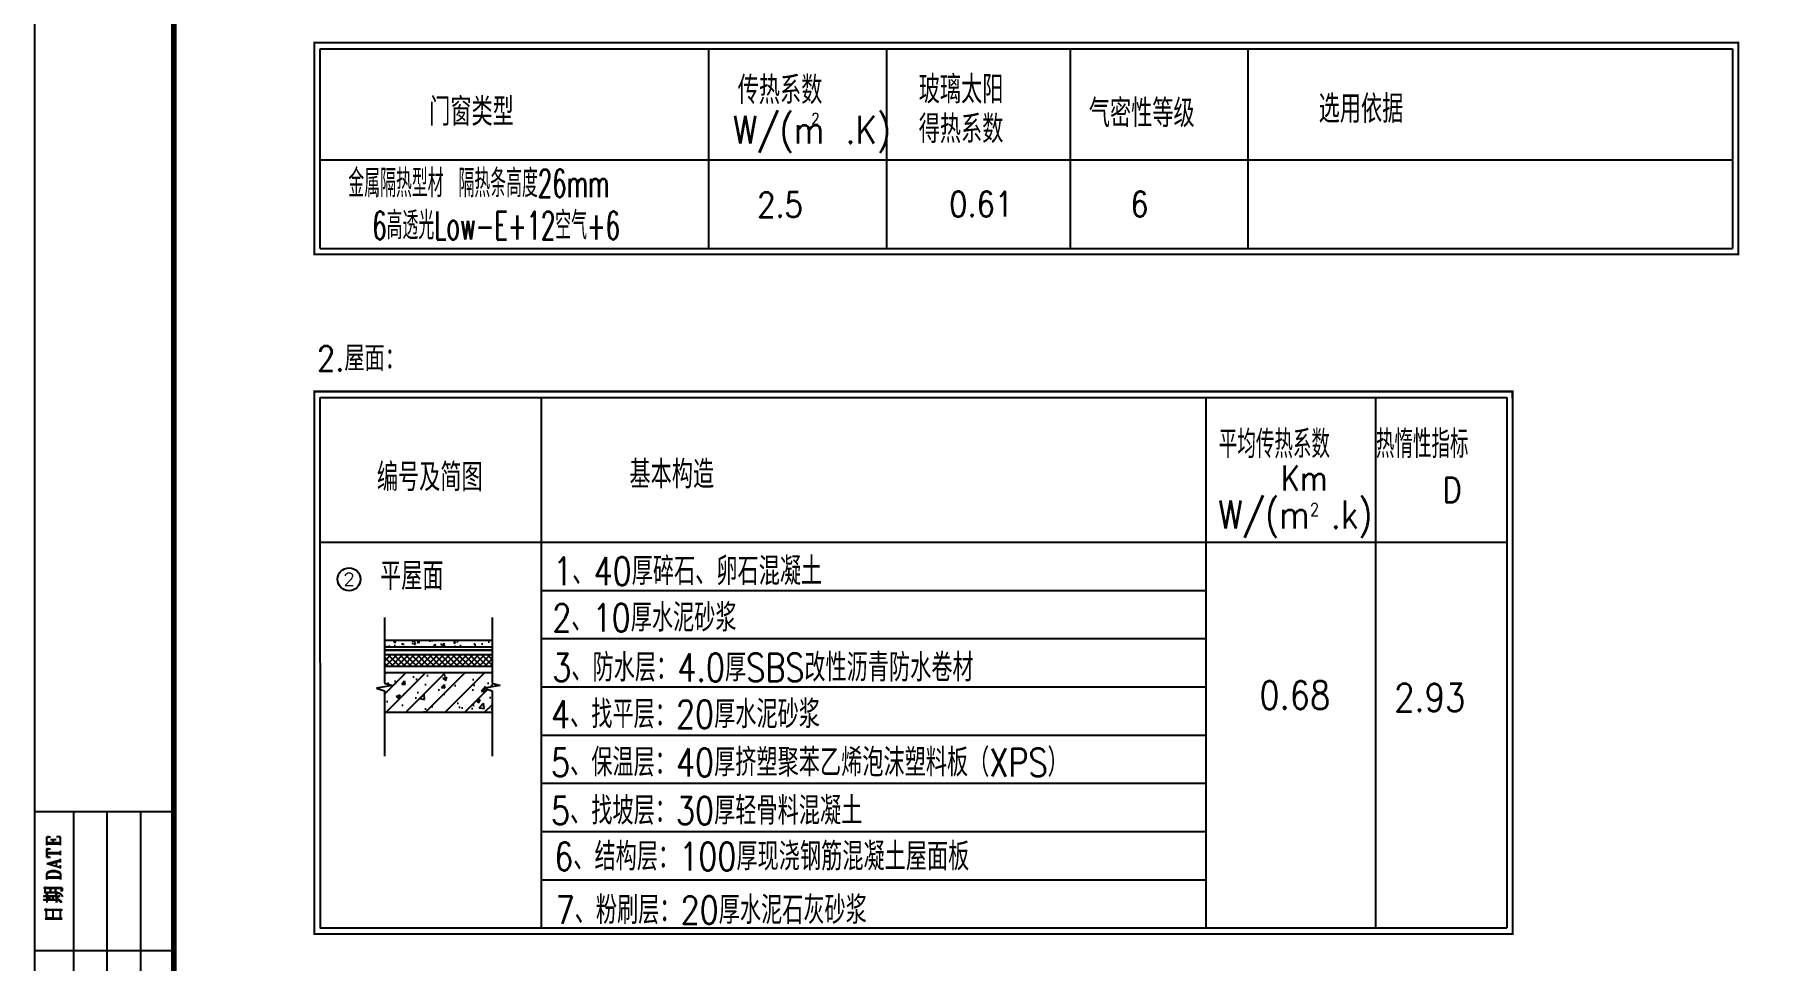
# Model space of a CAD drawing. Extents: x 5396719 to 5510122, y -514120 to -238224.
# Drawn here: x 5424084 to 5455106, y -409415 to -392782 of the extents above; entities that cross this region are included whole.
import ezdxf
from ezdxf.enums import TextEntityAlignment as Align

# ---------------------------------------------------------------- set-up
doc = ezdxf.new("R2010")
doc.units = 0
doc.header["$LTSCALE"] = 1000
doc.header["$MEASUREMENT"] = 0
doc.linetypes.add('DASH', pattern=[0.35, 0.25, -0.1])
doc.layers.get('0').update_dxf_attribs({"linetype": 'CONTINUOUS'})
for name, color, linetype in [('AXIS', 3, 'CONTINUOUS'), ('AXIS_TEXT', 7, 'CONTINUOUS'), ('PUB_TITLE', 4, 'CONTINUOUS'), ('STAIR', 5, 'CONTINUOUS'), ('图框', 7, 'CONTINUOUS'), ('外轮廓', 8, 'CONTINUOUS')]:
    doc.layers.add(name, color=color, linetype=linetype)
doc.styles.add('COMPLEX', font='COMPLEX')
doc.styles.add('HZ1', font='txt.shx', dxfattribs={"bigfont": 'hzdx.shx'})

# ---------------------------------------------------------------- blocks, each defined once
blk = doc.blocks.new('会签栏')
for p, q in [((-25, 0), (0, 0)), ((-18, 0), (-18, -150)), ((-12, 0), (-12, -150)), ((-6, 0), (-6, -150)), ((-25, -25), (0, -25))]:
    blk.add_line(p, q)
at = {"color": 7}
for p, q in [((-22.82, -4.65), (-22.11, -4.55)), ((-22.82, -4.75), (-22.46, -4.55)), ((-22.82, -4.85), (-22.59, -4.55)), ((-22.82, -5.04), (-22.7, -4.55)), ((-22.82, -4.55), (-22.11, -4.55)), ((-22.82, -6.08), (-22.82, -4.55)), ((-22.82, -5.41), (-22.7, -5.6)), ((-22.82, -5.51), (-22.59, -5.6)), ((-22.82, -5.6), (-20.32, -5.6)), ((-22.82, -5.8), (-20.32, -5.8)), ((-22.82, -5.89), (-22.59, -5.8)), ((-22.82, -5.99), (-22.7, -5.8)), ((-22.7, -4.55), (-22.71, -4.55)), ((-22.7, -5.6), (-22.71, -5.6)), ((-22.7, -5.8), (-22.71, -5.8)), ((-22.7, -5.7), (-20.45, -5.7)), ((-22.59, -4.55), (-22.6, -4.55)), ((-22.59, -5.6), (-22.6, -5.6)), ((-22.59, -5.8), (-22.6, -5.8)), ((-22.46, -4.55), (-22.47, -4.55)), ((-22.11, -4.55), (-22.12, -4.55)), ((-22.11, -4.55), (-22.12, -4.55)), ((-22.11, -5.04), (-21.63, -5.13)), ((-22.11, -5.04), (-21.15, -5.04)), ((-21.87, -5.04), (-21.63, -5.22)), ((-21.75, -5.04), (-21.63, -5.41)), ((-21.63, -5.04), (-21.64, -5.04)), ((-21.63, -5.41), (-21.51, -5.04)), ((-21.63, -5.22), (-21.4, -5.04)), ((-21.63, -5.13), (-21.15, -5.04)), ((-21.63, -5.6), (-21.63, -5.04)), ((-21.51, -5.04), (-21.52, -5.04)), ((-21.4, -5.04), (-21.4, -5.04)), ((-21.15, -5.04), (-21.16, -5.04)), ((-21.15, -5.04), (-21.16, -5.04)), ((-21.04, -4.55), (-21.05, -4.55)), ((-21.04, -4.55), (-21.05, -4.55)), ((-20.32, -4.65), (-21.04, -4.55)), ((-20.32, -4.55), (-21.04, -4.55)), ((-20.68, -4.55), (-20.69, -4.55)), ((-20.32, -4.75), (-20.68, -4.55)), ((-20.56, -4.55), (-20.57, -4.55)), ((-20.32, -4.85), (-20.56, -4.55)), ((-20.56, -5.6), (-20.32, -5.51)), ((-20.56, -5.8), (-20.32, -5.89)), ((-20.45, -4.55), (-20.45, -4.55)), ((-20.32, -5.04), (-20.45, -4.55)), ((-20.45, -5.6), (-20.32, -5.41)), ((-20.45, -5.7), (-20.45, -5.7)), ((-20.45, -5.8), (-20.32, -5.99)), ((-20.32, -5.41), (-20.33, -5.41)), ((-20.32, -5.51), (-20.33, -5.51)), ((-20.32, -5.6), (-20.33, -5.6)), ((-20.32, -5.8), (-20.33, -5.8)), ((-20.32, -5.89), (-20.33, -5.89)), ((-20.32, -5.99), (-20.33, -5.99)), ((-20.32, -6.08), (-20.32, -4.55)), ((-22.82, -6.71), (-22.83, -6.71)), ((-22.82, -6.71), (-22.11, -6.71)), ((-22.82, -8.24), (-22.82, -6.71)), ((-22.82, -7.18), (-22.7, -6.71)), ((-22.82, -6.99), (-22.59, -6.71)), ((-22.82, -6.9), (-22.46, -6.71)), ((-22.82, -6.8), (-22.11, -6.71)), ((-22.82, -7.38), (-20.32, -7.38)), ((-22.82, -7.57), (-20.32, -7.57)), ((-22.82, -7.76), (-22.7, -8.24)), ((-22.82, -7.95), (-22.59, -8.24)), ((-22.82, -8.04), (-22.46, -8.24)), ((-22.82, -8.14), (-22.11, -8.24)), ((-22.82, -8.24), (-22.11, -8.24)), ((-22.82, -9.38), (-20.32, -8.71)), ((-22.7, -6.71), (-22.71, -6.71)), ((-22.7, -8.24), (-22.71, -8.24)), ((-22.7, -7.47), (-20.45, -7.47)), ((-22.59, -6.71), (-22.6, -6.71)), ((-22.59, -8.24), (-22.6, -8.24)), ((-22.46, -6.71), (-22.47, -6.71)), ((-22.46, -8.24), (-22.47, -8.24)), ((-22.46, -9.38), (-20.32, -8.8)), ((-22.46, -9.47), (-20.32, -8.9)), ((-22.11, -6.71), (-22.12, -6.71)), ((-22.11, -6.71), (-22.12, -6.71)), ((-22.11, -8.24), (-22.12, -8.24)), ((-22.11, -8.24), (-22.12, -8.24)), ((-21.04, -8.99), (-21.05, -8.99)), ((-21.04, -9.85), (-21.04, -8.99)), ((-20.56, -7.38), (-20.32, -7.28)), ((-20.56, -7.57), (-20.32, -7.66)), ((-20.56, -8.8), (-20.32, -8.62)), ((-20.56, -8.9), (-20.32, -8.99)), ((-20.45, -7.38), (-20.32, -7.18)), ((-20.45, -7.47), (-20.45, -7.47)), ((-20.45, -7.57), (-20.32, -7.76)), ((-20.45, -8.9), (-20.32, -9.09)), ((-20.32, -7.09), (-20.33, -7.09)), ((-20.32, -7.18), (-20.33, -7.18)), ((-20.32, -7.28), (-20.33, -7.28)), ((-20.32, -7.38), (-20.33, -7.38)), ((-20.32, -7.57), (-20.33, -7.57)), ((-20.32, -7.66), (-20.33, -7.66)), ((-20.32, -7.76), (-20.33, -7.76)), ((-20.32, -8.52), (-20.33, -8.52)), ((-20.32, -8.62), (-20.33, -8.62)), ((-20.32, -8.71), (-20.33, -8.71)), ((-20.32, -8.8), (-20.33, -8.8)), ((-20.32, -8.9), (-20.33, -8.9)), ((-20.32, -8.99), (-20.33, -8.99)), ((-20.32, -9.09), (-20.33, -9.09)), ((-20.32, -7.85), (-20.32, -7.09)), ((-20.32, -9.19), (-20.32, -8.52)), ((-22.82, -9.38), (-20.45, -10.04)), ((-22.82, -11.28), (-22.7, -10.99)), ((-22.82, -11.28), (-22.7, -11.09)), ((-22.82, -12.24), (-22.82, -11.28)), ((-22.82, -11.57), (-22.7, -11.76)), ((-22.82, -11.66), (-22.59, -11.76)), ((-22.82, -11.76), (-20.32, -11.76)), ((-22.82, -11.94), (-20.32, -11.94)), ((-22.82, -12.14), (-22.7, -11.94)), ((-22.82, -12.04), (-22.59, -11.94)), ((-22.7, -11.76), (-22.71, -11.76)), ((-22.7, -11.94), (-22.71, -11.94)), ((-22.7, -10.99), (-22.46, -10.8)), ((-22.7, -11.09), (-22.35, -10.9)), ((-22.7, -11.85), (-20.45, -11.85)), ((-22.59, -11.76), (-22.6, -11.76)), ((-22.59, -11.94), (-22.6, -11.94)), ((-22.46, -10.8), (-22.23, -10.71)), ((-22.46, -10.9), (-22.23, -10.8)), ((-22.35, -10.9), (-21.87, -10.8)), ((-22.23, -10.71), (-21.87, -10.61)), ((-22.23, -10.8), (-21.87, -10.71)), ((-21.87, -10.61), (-21.28, -10.61)), ((-21.87, -10.71), (-21.28, -10.71)), ((-21.87, -10.8), (-21.28, -10.8)), ((-21.28, -10.61), (-20.92, -10.71)), ((-21.28, -10.71), (-20.92, -10.8)), ((-21.28, -10.8), (-20.8, -10.9)), ((-20.92, -10.71), (-20.68, -10.8)), ((-20.92, -10.8), (-20.68, -10.9)), ((-20.8, -10.9), (-20.45, -11.09)), ((-20.68, -10.9), (-20.69, -10.9)), ((-20.68, -10.8), (-20.45, -10.99)), ((-20.56, -11.76), (-20.32, -11.66)), ((-20.56, -11.94), (-20.32, -12.04)), ((-20.45, -10.04), (-20.32, -9.85)), ((-20.45, -10.04), (-20.45, -10.04)), ((-20.45, -10.04), (-20.32, -10.14)), ((-20.45, -10.99), (-20.32, -11.28)), ((-20.45, -11.09), (-20.32, -11.28)), ((-20.45, -11.76), (-20.32, -11.57)), ((-20.45, -11.85), (-20.45, -11.85)), ((-20.45, -11.94), (-20.32, -12.14)), ((-20.32, -9.66), (-20.33, -9.66)), ((-20.32, -9.85), (-20.33, -9.85)), ((-20.32, -10.14), (-20.33, -10.14)), ((-20.32, -11.28), (-20.33, -11.28)), ((-20.32, -11.57), (-20.33, -11.57)), ((-20.32, -11.66), (-20.33, -11.66)), ((-20.32, -11.76), (-20.33, -11.76)), ((-20.32, -11.94), (-20.33, -11.94)), ((-20.32, -12.04), (-20.33, -12.04)), ((-20.32, -12.14), (-20.33, -12.14)), ((-20.32, -12.24), (-20.33, -12.24)), ((-20.32, -10.24), (-20.32, -9.66)), ((-20.32, -11.28), (-20.32, -12.24)), ((-23.4, -15.29), (-23.2, -15.04)), ((-22.76, -15.29), (-23.4, -15.29)), ((-23.2, -13.69), (-23.07, -13.58)), ((-23.2, -13.85), (-23.2, -13.69)), ((-23.07, -13.97), (-23.2, -13.85)), ((-23.2, -14.63), (-23.07, -14.49)), ((-20.95, -14.63), (-23.2, -14.63)), ((-23.2, -15.04), (-23.07, -15.15)), ((-23.07, -13.97), (-23.08, -13.97)), ((-23.07, -13.58), (-22.9, -13.69)), ((-22.16, -13.85), (-23.07, -13.85)), ((-23.07, -13.85), (-23.07, -13.97)), ((-23.07, -14.49), (-23.07, -13.97)), ((-23.07, -14.49), (-20.95, -14.49)), ((-23.07, -15.15), (-22.76, -15.15)), ((-22.9, -13.69), (-20.18, -13.69)), ((-22.9, -14.88), (-22.76, -14.77)), ((-22.76, -15.04), (-22.9, -14.88)), ((-22.76, -14.77), (-22.76, -15.15)), ((-22.76, -15.15), (-22.76, -15.04)), ((-22.76, -15.15), (-21.09, -15.15)), ((-22.76, -15.81), (-22.76, -15.29)), ((-22.3, -15.29), (-22.76, -15.29)), ((-22.76, -15.29), (-22.76, -15.81)), ((-21.72, -15.29), (-22.3, -15.29)), ((-22.3, -15.29), (-22.3, -15.81)), ((-22.3, -15.81), (-22.3, -15.29)), ((-21.25, -13.85), (-22.16, -13.85)), ((-22.16, -13.85), (-22.16, -14.49)), ((-22.16, -14.49), (-22.16, -13.85)), ((-21.09, -15.29), (-21.72, -15.29)), ((-21.72, -15.29), (-21.72, -15.81)), ((-21.72, -15.81), (-21.72, -15.29)), ((-20.18, -13.85), (-21.25, -13.85)), ((-21.25, -13.85), (-21.25, -14.49)), ((-21.25, -14.49), (-21.25, -13.85)), ((-21.25, -14.88), (-21.09, -14.77)), ((-21.09, -15.04), (-21.25, -14.88)), ((-21.09, -14.77), (-21.09, -15.29)), ((-21.09, -15.15), (-21.09, -15.04)), ((-21.09, -15.54), (-20.61, -15.15)), ((-21.09, -15.81), (-21.09, -15.29)), ((-21.09, -15.29), (-21.09, -15.54)), ((-20.61, -15.29), (-21.09, -15.54)), ((-20.95, -14.49), (-20.34, -14.77)), ((-20.34, -14.88), (-20.95, -14.63)), ((-20.61, -15.15), (-20.48, -15.15)), ((-20.48, -15.15), (-20.61, -15.29)), ((-20.34, -14.77), (-19.9, -15.29)), ((-19.9, -15.29), (-20.34, -14.88)), ((-20.18, -13.69), (-19.9, -13.97)), ((-20.18, -14.38), (-20.18, -13.85)), ((-20.04, -14.1), (-20.18, -14.38)), ((-19.9, -13.97), (-20.04, -14.1)), ((-23.4, -15.95), (-23.2, -15.68)), ((-22.76, -15.95), (-23.4, -15.95)), ((-23.2, -15.68), (-23.07, -15.81)), ((-23.07, -15.81), (-22.76, -15.81)), ((-23.07, -17.6), (-22.9, -17.47)), ((-23.07, -17.74), (-23.07, -17.6)), ((-22.9, -17.88), (-23.07, -17.74)), ((-22.9, -17.47), (-22.76, -17.6)), ((-20.04, -17.74), (-22.9, -17.74)), ((-22.9, -17.74), (-22.9, -19.18)), ((-22.76, -15.95), (-22.77, -15.95)), ((-22.76, -15.81), (-21.09, -15.81)), ((-22.76, -16.34), (-22.76, -15.95)), ((-21.09, -15.95), (-22.76, -15.95)), ((-22.76, -17.6), (-20.18, -17.6)), ((-20.34, -17.74), (-21.72, -17.74)), ((-21.72, -17.74), (-21.72, -19.18)), ((-21.09, -15.54), (-21.09, -16.34)), ((-21.09, -16.34), (-21.09, -15.95)), ((-20.95, -15.81), (-20.81, -15.68)), ((-20.81, -15.81), (-20.95, -15.81)), ((-20.95, -15.81), (-20.95, -15.81)), ((-20.81, -15.68), (-20.34, -16.06)), ((-20.18, -16.34), (-20.81, -15.81)), ((-20.34, -16.06), (-20.18, -16.34)), ((-20.34, -19.18), (-20.34, -17.74)), ((-20.18, -17.6), (-20.04, -17.74)), ((-22.9, -19.18), (-23.07, -19.31)), ((-23.07, -19.31), (-20.04, -19.31)), ((-22.9, -19.18), (-21.72, -19.18)), ((-21.72, -19.18), (-22.9, -19.18)), ((-21.72, -19.18), (-20.18, -19.18)), ((-20.18, -19.18), (-20.34, -19.18)), ((-20.18, -19.18), (-20.19, -19.18)), ((-20.04, -19.31), (-20.18, -19.18))]:
    blk.add_line(p, q, dxfattribs=at)
blk = doc.blocks.new('_AXISO')
blk.add_circle((0, 0), 0.5)
at = {"layer": 'AXIS_TEXT', "style": 'COMPLEX', "width": 1.041667}
blk.add_attdef('A', text='', height=0.56, dxfattribs=at).set_placement((-0.25, -0.28), (0.25, -0.28), align=Align.FIT)

msp = doc.modelspace()

# ---------------------------------------------------------------- hatches: boundary and pattern name
h = msp.add_hatch()
h.set_pattern_fill('ANSI37', color=256, scale=594, style=0)
h.set_pattern_definition([(45, (5410872.77, -420909.12), (-52.50268, 52.50268), []), (135, (5410872.77, -420909.12), (-52.50268, -52.50268), [])])
h.paths.add_polyline_path([(5430368.4, -403919.7), (5430368.4, -404133.5), (5432298, -404133.5), (5432298, -403919.7)])
h = msp.add_hatch()
h.set_pattern_fill('钢筋混凝土', color=256, scale=100, style=0)
h.set_pattern_definition([(45, (5502105.5, -592753.7), (-176.7767, 176.7767), []), (50, (5502105.5, -592753.7), (717.2602, -62.7521), [75, -825]), (355, (5502105.5, -592753.7), (-138.7513, 752.192), [60, -660]), (100.4514, (5502165.3, -592758.9), (578.5094, 689.4395), [63.7402, -701.142]), (46.1842, (5502105.5, -592553.7), (1067.241, -165.519), [112.5, -1237.5]), (96.6356, (5502194.4, -592567.5), (934.6627, 974.118), [95.61, -1051.713]), (351.1842, (5502105.5, -592553.7), (934.662, 974.1186), [90, -990]), (21, (5502205.5, -592603.7), (596.907, -402.6189), [75, -825]), (326, (5502205.5, -592603.7), (243.3153, 725.15), [60, -660]), (71.4514, (5502255.24, -592637.25), (840.2226, 322.5305), [63.7402, -701.142]), (37.5, (5502105.5, -592753.7), (12.15986, 332.89385), [0, -652, 0, -670, 0, -662.5]), (7.5, (5502105.5, -592753.7), (263.06954, 394.4117), [0, -382, 0, -637, 0, -252.5]), (327.5, (5501882.5, -592753.7), (533.82244, -22.55487), [0, -250, 0, -780, 0, -1035]), (317.5, (5501782.5, -592753.7), (583.1862, 100.105), [0, -325, 0, -518, 0, -735])])
h.paths.add_polyline_path([(5432298, -404954.5), (5432298, -404573.4), (5432155.5, -404525.9), (5432440.6, -404478.4), (5432298, -404430.9), (5432298, -404241.7), (5430368.4, -404241.7), (5430368.4, -404430.9), (5430510.9, -404478.4), (5430225.8, -404525.9), (5430368.4, -404573.4), (5430368.4, -404954.5)])
at = {"layer": '外轮廓'}
h = msp.add_hatch(dxfattribs=at)
h.set_pattern_fill('混凝土', color=256, scale=50, style=0)
h.set_pattern_definition([(50, (5502105.5, -592753.7), (358.6301, -31.37607), [37.5, -412.5]), (355, (5502105.5, -592753.7), (-69.3757, 376.0961), [30, -330]), (100.4514, (5502135.4, -592756.3), (289.2547, 344.7198), [31.8701, -350.57106]), (46.1842, (5502105.5, -592653.7), (533.6205, -82.7595), [56.25, -618.75]), (96.6356, (5502149.97, -592660.6), (467.3314, 487.059), [47.8051, -525.8565]), (351.1842, (5502105.5, -592653.7), (467.331, 487.0593), [45, -495]), (21, (5502155.5, -592678.7), (298.45353, -201.30945), [37.5, -412.5]), (326, (5502155.5, -592678.7), (121.65767, 362.575), [30, -330]), (71.4514, (5502180.37, -592695.47), (420.1113, 161.26525), [31.8701, -350.57106]), (37.5, (5502105.5, -592753.7), (6.07993, 166.44693), [0, -326, 0, -335, 0, -331.25]), (7.5, (5502105.5, -592753.7), (131.53477, 197.20586), [0, -191, 0, -318.5, 0, -126.25]), (327.5, (5501994, -592753.7), (266.91122, -11.27744), [0, -125, 0, -390, 0, -517.5]), (317.5, (5501944, -592753.7), (291.59308, 50.0525), [0, -162.5, 0, -259, 0, -367.5])])
h.paths.add_polyline_path([(5432298, -403659.1), (5430368.4, -403659.1), (5430368.4, -403783.3), (5432298, -403783.3)])

# ---------------------------------------------------------------- linework, layer by layer
for p, q in [((5430368.4, -403659.1), (5432298, -403659.1)), ((5430368.4, -403783.3), (5432298, -403783.3)), ((5430368.4, -403839.8), (5432298, -403839.8)), ((5430368.4, -403919.7), (5432298, -403919.7)), ((5432298, -404133.5), (5430368.4, -404133.5)), ((5430368.4, -404241.7), (5432298, -404241.7)), ((5430368.4, -404954.5), (5432298, -404954.5))]:
    msp.add_line(p, q)
at = {"linetype": 'DASH', "const_width": 6}
msp.add_lwpolyline([(5430368.4, -403822.4), (5432298, -403822.4)], dxfattribs=at)
at = {"layer": 'PUB_TITLE'}
msp.add_lwpolyline([(5424084, -422737.3), (5508184, -422737.3), (5508184, -363337.3), (5424084, -363337.3)], close=True, dxfattribs=at)
at = {"layer": 'PUB_TITLE', "const_width": 100}
msp.add_lwpolyline([(5426584, -421737.3), (5507184, -421737.3), (5507184, -364337.3), (5426584, -364337.3)], close=True, dxfattribs=at)
at = {"layer": 'STAIR'}
for p, q in [((5430368.4, -403256.9), (5430368.4, -404430.9)), ((5432298, -403256.9), (5432298, -404430.9)), ((5430510.9, -404478.4), (5430225.8, -404525.9)), ((5430225.8, -404525.9), (5430368.4, -404573.4)), ((5430368.4, -404430.9), (5430510.9, -404478.4)), ((5432440.6, -404478.4), (5432155.5, -404525.9)), ((5432155.5, -404525.9), (5432298, -404573.4)), ((5432298, -404430.9), (5432440.6, -404478.4)), ((5430368.4, -404573.4), (5430368.4, -405747.4)), ((5432298, -404573.4), (5432298, -405747.4))]:
    msp.add_line(p, q, dxfattribs=at)
at = {"layer": '图框', "ltscale": 250}
for p, q in [((5429212.9, -396624.2), (5429212.9, -393037.4)), ((5429212.9, -393037.4), (5454566.7, -393037.4)), ((5436190.1, -396624.2), (5436190.1, -393037.4)), ((5439382.9, -396624.2), (5439382.9, -393037.4)), ((5442682.9, -396624.2), (5442682.9, -393037.4)), ((5445873.3, -396624.2), (5445873.3, -393037.4)), ((5454566.7, -393037.4), (5454566.7, -396624.2)), ((5429212.9, -395035.6), (5454566.7, -395035.6)), ((5429212.9, -396624.2), (5454566.7, -396624.2)), ((5429212.9, -396624.2), (5454566.7, -396624.2)), ((5429212.9, -399302.8), (5450514.9, -399302.8)), ((5429217.2, -408830.8), (5429212.9, -399302.8)), ((5433182.9, -408830.8), (5433182.9, -399302.8)), ((5445114.9, -399302.8), (5445114.9, -408830.8)), ((5448158.2, -399302.8), (5448158.2, -408830.8)), ((5450514.9, -399302.8), (5450514.9, -408830.8)), ((5429212.9, -401901), (5450510.6, -401901)), ((5433182.9, -402767), (5445114.9, -402767)), ((5433182.9, -403633.3), (5445114.9, -403633.3)), ((5433182.9, -404499.5), (5445114.9, -404499.5)), ((5433182.9, -405365.8), (5445114.9, -405365.8)), ((5433182.9, -406232), (5445114.9, -406232)), ((5433182.9, -407098.3), (5445114.9, -407098.3)), ((5433182.9, -407964.5), (5445114.9, -407964.5)), ((5429208.1, -408830.8), (5450505.8, -408830.8)), ((5429217.2, -408830.8), (5450514.9, -408830.8))]:
    msp.add_line(p, q, dxfattribs=at)
at = {"layer": '图框', "ltscale": 250, "const_width": 36.1}
for points in [[(5429104.6, -396732.4), (5429104.6, -392929.2), (5454675, -392929.2), (5454675, -396732.4)], [(5429108.9, -408939), (5429104.6, -399194.5), (5450618.9, -399194.5), (5450623.2, -408939)]]:
    msp.add_lwpolyline(points, close=True, dxfattribs=at)

# ---------------------------------------------------------------- block references
at = {"xscale": 100.0036800326779, "yscale": 100.0036800326779, "zscale": 100.0036800326779}
msp.add_blockref('会签栏', (5426584, -406736.8), dxfattribs=at)
at = {"layer": 'AXIS'}
ref = msp.add_blockref('_AXISO', (5429730.5, -402567.1), dxfattribs=dict(at, xscale=410.5727999992669, yscale=410.5727999992669, zscale=410.5727999992669))
ref.add_attrib('A', '2', dxfattribs={"layer": 'AXIS_TEXT', "height": 229.9, "style": 'COMPLEX', "width": 1.339286}).set_placement((5429627.8, -402682.1), (5429833.1, -402682.1), align=Align.FIT)

# ---------------------------------------------------------------- texts
at = {"color": 4, "style": 'HZ1'}
for s, height, width, p in [('传热系数', 500, 0.8, (5436708, -394031.2)), ('玻璃太阳', 500, 0.8, (5439958.2, -394020.8)), ('门窗类型', 500, 0.8, (5431169, -394419.4)), ('气密性等级', 500, 0.8, (5443011.8, -394446.5)), ('选用依据', 500, 0.8, (5447138.9, -394368.7)), (' W/(m .K) ', 500, 0.85, (5436243.1, -394740.8)), ('2', 200, 0.85, (5438031.8, -394392.5)), ('得热系数', 500, 0.8, (5439958.2, -394730.5)), ('金属隔热型材 隔热条高度26mm', 500, 0.6, (5429717.5, -395704.7)), ('2.5', 450, 0.85, (5437057.8, -396063.7)), ('0.61', 450, 0.85, (5440505.1, -396053.3)), ('6', 450, 0.85, (5443758, -396053.3)), ('6高透光Low-E+12空气+6', 500, 0.6, (5430147.6, -396462.9)), ('2.屋面：', 450, 0.85, (5429154.2, -398824.6)), ('平均传热系数', 500, 0.7, (5445346.5, -400391.1)), ('热惰性指标', 500, 0.7, (5448166.8, -400388.7)), ('编号及简图', 500, 0.8, (5430229.5, -400984.8)), ('基本构造', 500, 0.8, (5434765.2, -400934.1)), ('Km', 450, 0.85, (5446459.5, -400975.7)), ('D', 450, 0.85, (5449360.9, -401186.4)), ('W/(m .k)', 500, 0.85, (5445336.4, -401655.2)), ('平屋面', 500, 0.8, (5430287.3, -402760.5)), ('1、40厚碎石、卵石混凝土', 500, 0.8, (5433396.4, -402671.4)), ('2、10厚水泥砂浆', 500, 0.8, (5433379, -403507.7)), ('3、防水层：4.0厚SBS改性沥青防水卷材', 500, 0.8, (5433379, -404403.7)), ('0.68', 500, 0.85, (5446073.2, -404898.9)), ('2.93', 500, 0.85, (5448495.9, -404941.6)), ('4、找平层：20厚水泥砂浆', 500, 0.8, (5433356.6, -405242.1)), ('5、保温层：40厚挤塑聚苯乙烯泡沫塑料板（XPS）', 500, 0.8, (5433356.6, -406108.4)), ('5、找坡层：30厚轻骨料混凝土', 500, 0.8, (5433356.6, -406974.6)), ('6、结构层：100厚现浇钢筋混凝土屋面板', 500, 0.8, (5433414.5, -407797)), ('7、粉刷层：20厚水泥石灰砂浆', 500, 0.8, (5433438.9, -408759))]:
    msp.add_text(s, height=height, dxfattribs=dict(at, width=width)).set_placement(p)
at = {"color": 4, "style": 'HZ1', "width": 0.85}
msp.add_text('2', height=225, dxfattribs=at).set_placement((5446983.1, -401200.3), align=Align.TOP_LEFT)

doc.saveas('drawing.dxf')
